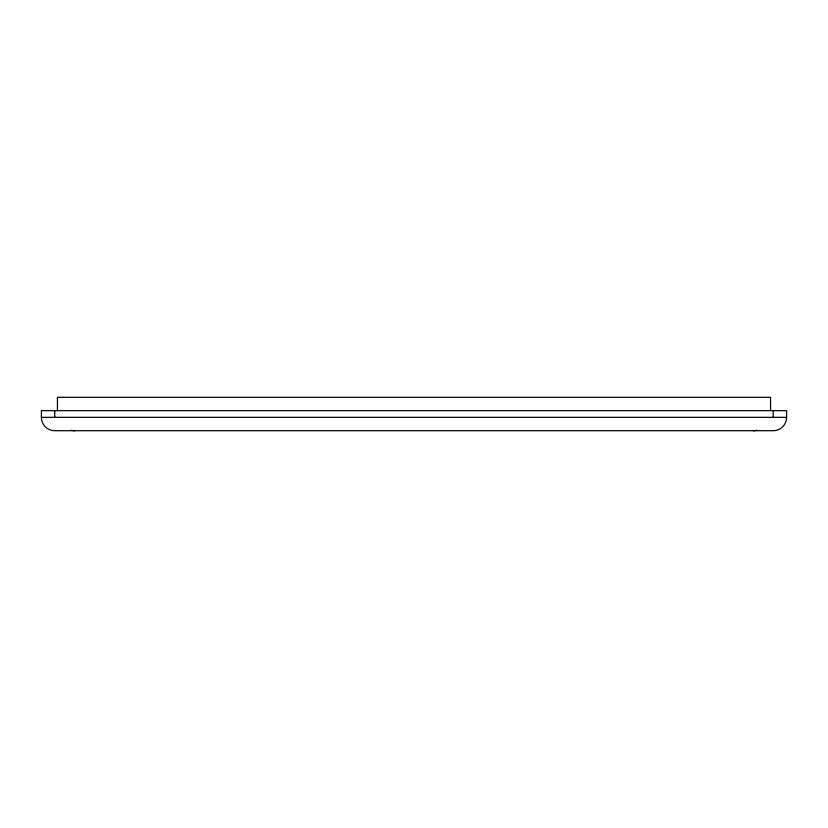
<?xml version="1.0" encoding="UTF-8"?>
<svg xmlns="http://www.w3.org/2000/svg" width="828" height="828" viewBox="0 0 828 828"><rect width="100%" height="100%" fill="white"/><g stroke="black" fill="none" stroke-linecap="round" stroke-linejoin="round"><path stroke-width="1.24" d="M41.4 417.343L786.6 417.343L786.6 410.657L41.4 410.657L41.4 417.343A13.362 13.362 0 0 0 54.762 430.705L773.238 430.705A13.362 13.362 0 0 0 786.6 417.343M773.238 410.657L773.238 417.343M770.557 410.657L770.557 397.295L57.442 397.295L57.442 410.657M54.762 410.657L54.762 417.343M74.82 430.705A13.362 13.362 0 0 1 71.353 430.249M756.647 430.249A13.362 13.362 0 0 1 753.18 430.705"/></g></svg>
